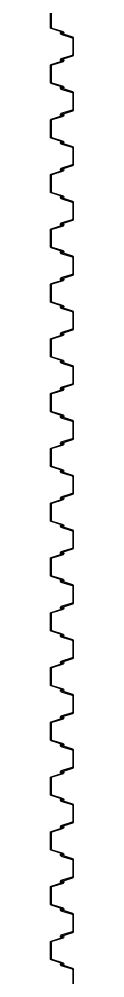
# Model space of a CAD drawing. Header units: millimetres. Extents: x -383953 to 676589, y -101685 to 196247.
# Drawn here: x 129760 to 130100, y 10710 to 24710 of the extents above; entities that cross this region are included whole.
import ezdxf

# ---------------------------------------------------------------- set-up
doc = ezdxf.new("R2010")
doc.units = ezdxf.units.MM
doc.layers.add('SHEET Pile', color=2, linetype='Continuous')

msp = doc.modelspace()

# ---------------------------------------------------------------- linework, layer by layer
at = {"layer": 'SHEET Pile'}
for points in [[(129772.8, 24824.1), (129772.8, 24595.9, 0.2992329), (129782.5, 24581), (129946, 24530.8, -0.2992329), (129955.5, 24516.4), (129955.5, 24509, -0.5351003), (129935.1, 24495.2), (129919, 24500.9, -0.2992329), (129917.2, 24503.6), (129917.2, 24511, -0.5393699), (129921.4, 24513.7), (129938.6, 24506.3, 0.5393699), (129942.8, 24509), (129942.8, 24516.4, 0.2992329), (129941, 24519.1), (129769.8, 24572.6, -0.2992329), (129760, 24587.5), (129760, 24832.5, -0.2992329)], [(129914.3, 24489), (130077.5, 24439, -0.2992329), (130087.2, 24424.1), (130087.2, 24195.9, -0.2992329), (130077.5, 24181), (129914, 24130.8, 0.2992329), (129904.5, 24116.4), (129904.5, 24109, 0.5351003), (129924.9, 24095.2), (129941, 24100.9, 0.2992329), (129942.8, 24103.6), (129942.8, 24111, 0.5393699), (129938.6, 24113.7), (129921.4, 24106.3, -0.5393699), (129917.2, 24109), (129917.2, 24116.4, -0.2992329), (129919, 24119.1), (130090.2, 24172.6, 0.2992329), (130100, 24187.5), (130100, 24432.5, 0.2992329), (130090.2, 24447.4), (129919, 24500.9, -0.2992329), (129917.2, 24503.6), (129917.2, 24511, -0.5393699), (129921.4, 24513.7), (129938.6, 24506.3, 0.5393699), (129942.8, 24509), (129942.8, 24516.4, 0.2992329), (129941, 24519.1), (129924.9, 24524.8, 0.5351003), (129904.5, 24511), (129904.5, 24503.6, 0.2992329), (129914, 24489.2)], [(129945.7, 24089), (129782.5, 24039, 0.2992329), (129772.8, 24024.1), (129772.8, 23795.9, 0.2992329), (129782.5, 23781), (129946, 23730.8, -0.2992329), (129955.5, 23716.4), (129955.5, 23709, -0.5351003), (129935.1, 23695.2), (129919, 23700.9, -0.2992329), (129917.2, 23703.6), (129917.2, 23711, -0.5393699), (129921.4, 23713.7), (129938.6, 23706.3, 0.5393699), (129942.8, 23709), (129942.8, 23716.4, 0.2992329), (129941, 23719.1), (129769.8, 23772.6, -0.2992329), (129760, 23787.5), (129760, 24032.5, -0.2992329), (129769.8, 24047.4), (129941, 24100.9, 0.2992329), (129942.8, 24103.6), (129942.8, 24111, 0.5393699), (129938.6, 24113.7), (129921.4, 24106.3, -0.5393699), (129917.2, 24109), (129917.2, 24116.4, -0.2992329), (129919, 24119.1), (129935.1, 24124.8, -0.5351003), (129955.5, 24111), (129955.5, 24103.6, -0.2992329), (129946, 24089.2)], [(129914.3, 23689), (130077.5, 23639, -0.2992329), (130087.2, 23624.1), (130087.2, 23395.9, -0.2992329), (130077.5, 23381), (129914, 23330.8, 0.2992329), (129904.5, 23316.4), (129904.5, 23309, 0.5351003), (129924.9, 23295.2), (129941, 23300.9, 0.2992329), (129942.8, 23303.6), (129942.8, 23311, 0.5393699), (129938.6, 23313.7), (129921.4, 23306.3, -0.5393699), (129917.2, 23309), (129917.2, 23316.4, -0.2992329), (129919, 23319.1), (130090.2, 23372.6, 0.2992329), (130100, 23387.5), (130100, 23632.5, 0.2992329), (130090.2, 23647.4), (129919, 23700.9, -0.2992329), (129917.2, 23703.6), (129917.2, 23711, -0.5393699), (129921.4, 23713.7), (129938.6, 23706.3, 0.5393699), (129942.8, 23709), (129942.8, 23716.4, 0.2992329), (129941, 23719.1), (129924.9, 23724.8, 0.5351003), (129904.5, 23711), (129904.5, 23703.6, 0.2992329), (129914, 23689.2)], [(129945.7, 23289), (129782.5, 23239, 0.2992329), (129772.8, 23224.1), (129772.8, 22995.9, 0.2992329), (129782.5, 22981), (129946, 22930.8, -0.2992329), (129955.5, 22916.4), (129955.5, 22909, -0.5351003), (129935.1, 22895.2), (129919, 22900.9, -0.2992329), (129917.2, 22903.6), (129917.2, 22911, -0.5393699), (129921.4, 22913.7), (129938.6, 22906.3, 0.5393699), (129942.8, 22909), (129942.8, 22916.4, 0.2992329), (129941, 22919.1), (129769.8, 22972.6, -0.2992329), (129760, 22987.5), (129760, 23232.5, -0.2992329), (129769.8, 23247.4), (129941, 23300.9, 0.2992329), (129942.8, 23303.6), (129942.8, 23311, 0.5393699), (129938.6, 23313.7), (129921.4, 23306.3, -0.5393699), (129917.2, 23309), (129917.2, 23316.4, -0.2992329), (129919, 23319.1), (129935.1, 23324.8, -0.5351003), (129955.5, 23311), (129955.5, 23303.6, -0.2992329), (129946, 23289.2)], [(129914.3, 22889), (130077.5, 22839, -0.2992329), (130087.2, 22824.1), (130087.2, 22595.9, -0.2992329), (130077.5, 22581), (129914, 22530.8, 0.2992329), (129904.5, 22516.4), (129904.5, 22509, 0.5351003), (129924.9, 22495.2), (129941, 22500.9, 0.2992329), (129942.8, 22503.6), (129942.8, 22511, 0.5393699), (129938.6, 22513.7), (129921.4, 22506.3, -0.5393699), (129917.2, 22509), (129917.2, 22516.4, -0.2992329), (129919, 22519.1), (130090.2, 22572.6, 0.2992329), (130100, 22587.5), (130100, 22832.5, 0.2992329), (130090.2, 22847.4), (129919, 22900.9, -0.2992329), (129917.2, 22903.6), (129917.2, 22911, -0.5393699), (129921.4, 22913.7), (129938.6, 22906.3, 0.5393699), (129942.8, 22909), (129942.8, 22916.4, 0.2992329), (129941, 22919.1), (129924.9, 22924.8, 0.5351003), (129904.5, 22911), (129904.5, 22903.6, 0.2992329), (129914, 22889.2)], [(129945.7, 22489), (129782.5, 22439, 0.2992329), (129772.8, 22424.1), (129772.8, 22195.9, 0.2992329), (129782.5, 22181), (129946, 22130.8, -0.2992329), (129955.5, 22116.4), (129955.5, 22109, -0.5351003), (129935.1, 22095.2), (129919, 22100.9, -0.2992329), (129917.2, 22103.6), (129917.2, 22111, -0.5393699), (129921.4, 22113.7), (129938.6, 22106.3, 0.5393699), (129942.8, 22109), (129942.8, 22116.4, 0.2992329), (129941, 22119.1), (129769.8, 22172.6, -0.2992329), (129760, 22187.5), (129760, 22432.5, -0.2992329), (129769.8, 22447.4), (129941, 22500.9, 0.2992329), (129942.8, 22503.6), (129942.8, 22511, 0.5393699), (129938.6, 22513.7), (129921.4, 22506.3, -0.5393699), (129917.2, 22509), (129917.2, 22516.4, -0.2992329), (129919, 22519.1), (129935.1, 22524.8, -0.5351003), (129955.5, 22511), (129955.5, 22503.6, -0.2992329), (129946, 22489.2)], [(129914.3, 22089), (130077.5, 22039, -0.2992329), (130087.2, 22024.1), (130087.2, 21795.9, -0.2992329), (130077.5, 21781), (129914, 21730.8, 0.2992329), (129904.5, 21716.4), (129904.5, 21709, 0.5351003), (129924.9, 21695.2), (129941, 21700.9, 0.2992329), (129942.8, 21703.6), (129942.8, 21711, 0.5393699), (129938.6, 21713.7), (129921.4, 21706.3, -0.5393699), (129917.2, 21709), (129917.2, 21716.4, -0.2992329), (129919, 21719.1), (130090.2, 21772.6, 0.2992329), (130100, 21787.5), (130100, 22032.5, 0.2992329), (130090.2, 22047.4), (129919, 22100.9, -0.2992329), (129917.2, 22103.6), (129917.2, 22111, -0.5393699), (129921.4, 22113.7), (129938.6, 22106.3, 0.5393699), (129942.8, 22109), (129942.8, 22116.4, 0.2992329), (129941, 22119.1), (129924.9, 22124.8, 0.5351003), (129904.5, 22111), (129904.5, 22103.6, 0.2992329), (129914, 22089.2)], [(129945.7, 21689), (129782.5, 21639, 0.2992329), (129772.8, 21624.1), (129772.8, 21395.9, 0.2992329), (129782.5, 21381), (129946, 21330.8, -0.2992329), (129955.5, 21316.4), (129955.5, 21309, -0.5351003), (129935.1, 21295.2), (129919, 21300.9, -0.2992329), (129917.2, 21303.6), (129917.2, 21311, -0.5393699), (129921.4, 21313.7), (129938.6, 21306.3, 0.5393699), (129942.8, 21309), (129942.8, 21316.4, 0.2992329), (129941, 21319.1), (129769.8, 21372.6, -0.2992329), (129760, 21387.5), (129760, 21632.5, -0.2992329), (129769.8, 21647.4), (129941, 21700.9, 0.2992329), (129942.8, 21703.6), (129942.8, 21711, 0.5393699), (129938.6, 21713.7), (129921.4, 21706.3, -0.5393699), (129917.2, 21709), (129917.2, 21716.4, -0.2992329), (129919, 21719.1), (129935.1, 21724.8, -0.5351003), (129955.5, 21711), (129955.5, 21703.6, -0.2992329), (129946, 21689.2)], [(129914.3, 21289), (130077.5, 21239, -0.2992329), (130087.2, 21224.1), (130087.2, 20995.9, -0.2992329), (130077.5, 20981), (129914, 20930.8, 0.2992329), (129904.5, 20916.4), (129904.5, 20909, 0.5351003), (129924.9, 20895.2), (129941, 20900.9, 0.2992329), (129942.8, 20903.6), (129942.8, 20911, 0.5393699), (129938.6, 20913.7), (129921.4, 20906.3, -0.5393699), (129917.2, 20909), (129917.2, 20916.4, -0.2992329), (129919, 20919.1), (130090.2, 20972.6, 0.2992329), (130100, 20987.5), (130100, 21232.5, 0.2992329), (130090.2, 21247.4), (129919, 21300.9, -0.2992329), (129917.2, 21303.6), (129917.2, 21311, -0.5393699), (129921.4, 21313.7), (129938.6, 21306.3, 0.5393699), (129942.8, 21309), (129942.8, 21316.4, 0.2992329), (129941, 21319.1), (129924.9, 21324.8, 0.5351003), (129904.5, 21311), (129904.5, 21303.6, 0.2992329), (129914, 21289.2)], [(129945.7, 20889), (129782.5, 20839, 0.2992329), (129772.8, 20824.1), (129772.8, 20595.9, 0.2992329), (129782.5, 20581), (129946, 20530.8, -0.2992329), (129955.5, 20516.4), (129955.5, 20509, -0.5351003), (129935.1, 20495.2), (129919, 20500.9, -0.2992329), (129917.2, 20503.6), (129917.2, 20511, -0.5393699), (129921.4, 20513.7), (129938.6, 20506.3, 0.5393699), (129942.8, 20509), (129942.8, 20516.4, 0.2992329), (129941, 20519.1), (129769.8, 20572.6, -0.2992329), (129760, 20587.5), (129760, 20832.5, -0.2992329), (129769.8, 20847.4), (129941, 20900.9, 0.2992329), (129942.8, 20903.6), (129942.8, 20911, 0.5393699), (129938.6, 20913.7), (129921.4, 20906.3, -0.5393699), (129917.2, 20909), (129917.2, 20916.4, -0.2992329), (129919, 20919.1), (129935.1, 20924.8, -0.5351003), (129955.5, 20911), (129955.5, 20903.6, -0.2992329), (129946, 20889.2)], [(129914.3, 20489), (130077.5, 20439, -0.2992329), (130087.2, 20424.1), (130087.2, 20195.9, -0.2992329), (130077.5, 20181), (129914, 20130.8, 0.2992329), (129904.5, 20116.4), (129904.5, 20109, 0.5351003), (129924.9, 20095.2), (129941, 20100.9, 0.2992329), (129942.8, 20103.6), (129942.8, 20111, 0.5393699), (129938.6, 20113.7), (129921.4, 20106.3, -0.5393699), (129917.2, 20109), (129917.2, 20116.4, -0.2992329), (129919, 20119.1), (130090.2, 20172.6, 0.2992329), (130100, 20187.5), (130100, 20432.5, 0.2992329), (130090.2, 20447.4), (129919, 20500.9, -0.2992329), (129917.2, 20503.6), (129917.2, 20511, -0.5393699), (129921.4, 20513.7), (129938.6, 20506.3, 0.5393699), (129942.8, 20509), (129942.8, 20516.4, 0.2992329), (129941, 20519.1), (129924.9, 20524.8, 0.5351003), (129904.5, 20511), (129904.5, 20503.6, 0.2992329), (129914, 20489.2)], [(129945.7, 20089), (129782.5, 20039, 0.2992329), (129772.8, 20024.1), (129772.8, 19795.9, 0.2992329), (129782.5, 19781), (129946, 19730.8, -0.2992329), (129955.5, 19716.4), (129955.5, 19709, -0.5351003), (129935.1, 19695.2), (129919, 19700.9, -0.2992329), (129917.2, 19703.6), (129917.2, 19711, -0.5393699), (129921.4, 19713.7), (129938.6, 19706.3, 0.5393699), (129942.8, 19709), (129942.8, 19716.4, 0.2992329), (129941, 19719.1), (129769.8, 19772.6, -0.2992329), (129760, 19787.5), (129760, 20032.5, -0.2992329), (129769.8, 20047.4), (129941, 20100.9, 0.2992329), (129942.8, 20103.6), (129942.8, 20111, 0.5393699), (129938.6, 20113.7), (129921.4, 20106.3, -0.5393699), (129917.2, 20109), (129917.2, 20116.4, -0.2992329), (129919, 20119.1), (129935.1, 20124.8, -0.5351003), (129955.5, 20111), (129955.5, 20103.6, -0.2992329), (129946, 20089.2)], [(129914.3, 19689), (130077.5, 19639, -0.2992329), (130087.2, 19624.1), (130087.2, 19395.9, -0.2992329), (130077.5, 19381), (129914, 19330.8, 0.2992329), (129904.5, 19316.4), (129904.5, 19309, 0.5351003), (129924.9, 19295.2), (129941, 19300.9, 0.2992329), (129942.8, 19303.6), (129942.8, 19311, 0.5393699), (129938.6, 19313.7), (129921.4, 19306.3, -0.5393699), (129917.2, 19309), (129917.2, 19316.4, -0.2992329), (129919, 19319.1), (130090.2, 19372.6, 0.2992329), (130100, 19387.5), (130100, 19632.5, 0.2992329), (130090.2, 19647.4), (129919, 19700.9, -0.2992329), (129917.2, 19703.6), (129917.2, 19711, -0.5393699), (129921.4, 19713.7), (129938.6, 19706.3, 0.5393699), (129942.8, 19709), (129942.8, 19716.4, 0.2992329), (129941, 19719.1), (129924.9, 19724.8, 0.5351003), (129904.5, 19711), (129904.5, 19703.6, 0.2992329), (129914, 19689.2)], [(129945.7, 19289), (129782.5, 19239, 0.2992329), (129772.8, 19224.1), (129772.8, 18995.9, 0.2992329), (129782.5, 18981), (129946, 18930.8, -0.2992329), (129955.5, 18916.4), (129955.5, 18909, -0.5351003), (129935.1, 18895.2), (129919, 18900.9, -0.2992329), (129917.2, 18903.6), (129917.2, 18911, -0.5393699), (129921.4, 18913.7), (129938.6, 18906.3, 0.5393699), (129942.8, 18909), (129942.8, 18916.4, 0.2992329), (129941, 18919.1), (129769.8, 18972.6, -0.2992329), (129760, 18987.5), (129760, 19232.5, -0.2992329), (129769.8, 19247.4), (129941, 19300.9, 0.2992329), (129942.8, 19303.6), (129942.8, 19311, 0.5393699), (129938.6, 19313.7), (129921.4, 19306.3, -0.5393699), (129917.2, 19309), (129917.2, 19316.4, -0.2992329), (129919, 19319.1), (129935.1, 19324.8, -0.5351003), (129955.5, 19311), (129955.5, 19303.6, -0.2992329), (129946, 19289.2)], [(129914.3, 18889), (130077.5, 18839, -0.2992329), (130087.2, 18824.1), (130087.2, 18595.9, -0.2992329), (130077.5, 18581), (129914, 18530.8, 0.2992329), (129904.5, 18516.4), (129904.5, 18509, 0.5351003), (129924.9, 18495.2), (129941, 18500.9, 0.2992329), (129942.8, 18503.6), (129942.8, 18511, 0.5393699), (129938.6, 18513.7), (129921.4, 18506.3, -0.5393699), (129917.2, 18509), (129917.2, 18516.4, -0.2992329), (129919, 18519.1), (130090.2, 18572.6, 0.2992329), (130100, 18587.5), (130100, 18832.5, 0.2992329), (130090.2, 18847.4), (129919, 18900.9, -0.2992329), (129917.2, 18903.6), (129917.2, 18911, -0.5393699), (129921.4, 18913.7), (129938.6, 18906.3, 0.5393699), (129942.8, 18909), (129942.8, 18916.4, 0.2992329), (129941, 18919.1), (129924.9, 18924.8, 0.5351003), (129904.5, 18911), (129904.5, 18903.6, 0.2992329), (129914, 18889.2)], [(129945.7, 18489), (129782.5, 18439, 0.2992329), (129772.8, 18424.1), (129772.8, 18195.9, 0.2992329), (129782.5, 18181), (129946, 18130.8, -0.2992329), (129955.5, 18116.4), (129955.5, 18109, -0.5351003), (129935.1, 18095.2), (129919, 18100.9, -0.2992329), (129917.2, 18103.6), (129917.2, 18111, -0.5393699), (129921.4, 18113.7), (129938.6, 18106.3, 0.5393699), (129942.8, 18109), (129942.8, 18116.4, 0.2992329), (129941, 18119.1), (129769.8, 18172.6, -0.2992329), (129760, 18187.5), (129760, 18432.5, -0.2992329), (129769.8, 18447.4), (129941, 18500.9, 0.2992329), (129942.8, 18503.6), (129942.8, 18511, 0.5393699), (129938.6, 18513.7), (129921.4, 18506.3, -0.5393699), (129917.2, 18509), (129917.2, 18516.4, -0.2992329), (129919, 18519.1), (129935.1, 18524.8, -0.5351003), (129955.5, 18511), (129955.5, 18503.6, -0.2992329), (129946, 18489.2)], [(129914.3, 18089), (130077.5, 18039, -0.2992329), (130087.2, 18024.1), (130087.2, 17795.9, -0.2992329), (130077.5, 17781), (129914, 17730.8, 0.2992329), (129904.5, 17716.4), (129904.5, 17709, 0.5351003), (129924.9, 17695.2), (129941, 17700.9, 0.2992329), (129942.8, 17703.6), (129942.8, 17711, 0.5393699), (129938.6, 17713.7), (129921.4, 17706.3, -0.5393699), (129917.2, 17709), (129917.2, 17716.4, -0.2992329), (129919, 17719.1), (130090.2, 17772.6, 0.2992329), (130100, 17787.5), (130100, 18032.5, 0.2992329), (130090.2, 18047.4), (129919, 18100.9, -0.2992329), (129917.2, 18103.6), (129917.2, 18111, -0.5393699), (129921.4, 18113.7), (129938.6, 18106.3, 0.5393699), (129942.8, 18109), (129942.8, 18116.4, 0.2992329), (129941, 18119.1), (129924.9, 18124.8, 0.5351003), (129904.5, 18111), (129904.5, 18103.6, 0.2992329), (129914, 18089.2)], [(129945.7, 17689), (129782.5, 17639, 0.2992329), (129772.8, 17624.1), (129772.8, 17395.9, 0.2992329), (129782.5, 17381), (129946, 17330.8, -0.2992329), (129955.5, 17316.4), (129955.5, 17309, -0.5351003), (129935.1, 17295.2), (129919, 17300.9, -0.2992329), (129917.2, 17303.6), (129917.2, 17311, -0.5393699), (129921.4, 17313.7), (129938.6, 17306.3, 0.5393699), (129942.8, 17309), (129942.8, 17316.4, 0.2992329), (129941, 17319.1), (129769.8, 17372.6, -0.2992329), (129760, 17387.5), (129760, 17632.5, -0.2992329), (129769.8, 17647.4), (129941, 17700.9, 0.2992329), (129942.8, 17703.6), (129942.8, 17711, 0.5393699), (129938.6, 17713.7), (129921.4, 17706.3, -0.5393699), (129917.2, 17709), (129917.2, 17716.4, -0.2992329), (129919, 17719.1), (129935.1, 17724.8, -0.5351003), (129955.5, 17711), (129955.5, 17703.6, -0.2992329), (129946, 17689.2)], [(129914.3, 17289), (130077.5, 17239, -0.2992329), (130087.2, 17224.1), (130087.2, 16995.9, -0.2992329), (130077.5, 16981), (129914, 16930.8, 0.2992329), (129904.5, 16916.4), (129904.5, 16909, 0.5351003), (129924.9, 16895.2), (129941, 16900.9, 0.2992329), (129942.8, 16903.6), (129942.8, 16911, 0.5393699), (129938.6, 16913.7), (129921.4, 16906.3, -0.5393699), (129917.2, 16909), (129917.2, 16916.4, -0.2992329), (129919, 16919.1), (130090.2, 16972.6, 0.2992329), (130100, 16987.5), (130100, 17232.5, 0.2992329), (130090.2, 17247.4), (129919, 17300.9, -0.2992329), (129917.2, 17303.6), (129917.2, 17311, -0.5393699), (129921.4, 17313.7), (129938.6, 17306.3, 0.5393699), (129942.8, 17309), (129942.8, 17316.4, 0.2992329), (129941, 17319.1), (129924.9, 17324.8, 0.5351003), (129904.5, 17311), (129904.5, 17303.6, 0.2992329), (129914, 17289.2)], [(129945.7, 16889), (129782.5, 16839, 0.2992329), (129772.8, 16824.1), (129772.8, 16595.9, 0.2992329), (129782.5, 16581), (129946, 16530.8, -0.2992329), (129955.5, 16516.4), (129955.5, 16509, -0.5351003), (129935.1, 16495.2), (129919, 16500.9, -0.2992329), (129917.2, 16503.6), (129917.2, 16511, -0.5393699), (129921.4, 16513.7), (129938.6, 16506.3, 0.5393699), (129942.8, 16509), (129942.8, 16516.4, 0.2992329), (129941, 16519.1), (129769.8, 16572.6, -0.2992329), (129760, 16587.5), (129760, 16832.5, -0.2992329), (129769.8, 16847.4), (129941, 16900.9, 0.2992329), (129942.8, 16903.6), (129942.8, 16911, 0.5393699), (129938.6, 16913.7), (129921.4, 16906.3, -0.5393699), (129917.2, 16909), (129917.2, 16916.4, -0.2992329), (129919, 16919.1), (129935.1, 16924.8, -0.5351003), (129955.5, 16911), (129955.5, 16903.6, -0.2992329), (129946, 16889.2)], [(129914.3, 16489), (130077.5, 16439, -0.2992329), (130087.2, 16424.1), (130087.2, 16195.9, -0.2992329), (130077.5, 16181), (129914, 16130.8, 0.2992329), (129904.5, 16116.4), (129904.5, 16109, 0.5351003), (129924.9, 16095.2), (129941, 16100.9, 0.2992329), (129942.8, 16103.6), (129942.8, 16111, 0.5393699), (129938.6, 16113.7), (129921.4, 16106.3, -0.5393699), (129917.2, 16109), (129917.2, 16116.4, -0.2992329), (129919, 16119.1), (130090.2, 16172.6, 0.2992329), (130100, 16187.5), (130100, 16432.5, 0.2992329), (130090.2, 16447.4), (129919, 16500.9, -0.2992329), (129917.2, 16503.6), (129917.2, 16511, -0.5393699), (129921.4, 16513.7), (129938.6, 16506.3, 0.5393699), (129942.8, 16509), (129942.8, 16516.4, 0.2992329), (129941, 16519.1), (129924.9, 16524.8, 0.5351003), (129904.5, 16511), (129904.5, 16503.6, 0.2992329), (129914, 16489.2)], [(129945.7, 16089), (129782.5, 16039, 0.2992329), (129772.8, 16024.1), (129772.8, 15795.9, 0.2992329), (129782.5, 15781), (129946, 15730.8, -0.2992329), (129955.5, 15716.4), (129955.5, 15709, -0.5351003), (129935.1, 15695.2), (129919, 15700.9, -0.2992329), (129917.2, 15703.6), (129917.2, 15711, -0.5393699), (129921.4, 15713.7), (129938.6, 15706.3, 0.5393699), (129942.8, 15709), (129942.8, 15716.4, 0.2992329), (129941, 15719.1), (129769.8, 15772.6, -0.2992329), (129760, 15787.5), (129760, 16032.5, -0.2992329), (129769.8, 16047.4), (129941, 16100.9, 0.2992329), (129942.8, 16103.6), (129942.8, 16111, 0.5393699), (129938.6, 16113.7), (129921.4, 16106.3, -0.5393699), (129917.2, 16109), (129917.2, 16116.4, -0.2992329), (129919, 16119.1), (129935.1, 16124.8, -0.5351003), (129955.5, 16111), (129955.5, 16103.6, -0.2992329), (129946, 16089.2)], [(129914.3, 15689), (130077.5, 15639, -0.2992329), (130087.2, 15624.1), (130087.2, 15395.9, -0.2992329), (130077.5, 15381), (129914, 15330.8, 0.2992329), (129904.5, 15316.4), (129904.5, 15309, 0.5351003), (129924.9, 15295.2), (129941, 15300.9, 0.2992329), (129942.8, 15303.6), (129942.8, 15311, 0.5393699), (129938.6, 15313.7), (129921.4, 15306.3, -0.5393699), (129917.2, 15309), (129917.2, 15316.4, -0.2992329), (129919, 15319.1), (130090.2, 15372.6, 0.2992329), (130100, 15387.5), (130100, 15632.5, 0.2992329), (130090.2, 15647.4), (129919, 15700.9, -0.2992329), (129917.2, 15703.6), (129917.2, 15711, -0.5393699), (129921.4, 15713.7), (129938.6, 15706.3, 0.5393699), (129942.8, 15709), (129942.8, 15716.4, 0.2992329), (129941, 15719.1), (129924.9, 15724.8, 0.5351003), (129904.5, 15711), (129904.5, 15703.6, 0.2992329), (129914, 15689.2)], [(129945.7, 15289), (129782.5, 15239, 0.2992329), (129772.8, 15224.1), (129772.8, 14995.9, 0.2992329), (129782.5, 14981), (129946, 14930.8, -0.2992329), (129955.5, 14916.4), (129955.5, 14909, -0.5351003), (129935.1, 14895.2), (129919, 14900.9, -0.2992329), (129917.2, 14903.6), (129917.2, 14911, -0.5393699), (129921.4, 14913.7), (129938.6, 14906.3, 0.5393699), (129942.8, 14909), (129942.8, 14916.4, 0.2992329), (129941, 14919.1), (129769.8, 14972.6, -0.2992329), (129760, 14987.5), (129760, 15232.5, -0.2992329), (129769.8, 15247.4), (129941, 15300.9, 0.2992329), (129942.8, 15303.6), (129942.8, 15311, 0.5393699), (129938.6, 15313.7), (129921.4, 15306.3, -0.5393699), (129917.2, 15309), (129917.2, 15316.4, -0.2992329), (129919, 15319.1), (129935.1, 15324.8, -0.5351003), (129955.5, 15311), (129955.5, 15303.6, -0.2992329), (129946, 15289.2)], [(129914.3, 14889), (130077.5, 14839, -0.2992329), (130087.2, 14824.1), (130087.2, 14595.9, -0.2992329), (130077.5, 14581), (129914, 14530.8, 0.2992329), (129904.5, 14516.4), (129904.5, 14509, 0.5351003), (129924.9, 14495.2), (129941, 14500.9, 0.2992329), (129942.8, 14503.6), (129942.8, 14511, 0.5393699), (129938.6, 14513.7), (129921.4, 14506.3, -0.5393699), (129917.2, 14509), (129917.2, 14516.4, -0.2992329), (129919, 14519.1), (130090.2, 14572.6, 0.2992329), (130100, 14587.5), (130100, 14832.5, 0.2992329), (130090.2, 14847.4), (129919, 14900.9, -0.2992329), (129917.2, 14903.6), (129917.2, 14911, -0.5393699), (129921.4, 14913.7), (129938.6, 14906.3, 0.5393699), (129942.8, 14909), (129942.8, 14916.4, 0.2992329), (129941, 14919.1), (129924.9, 14924.8, 0.5351003), (129904.5, 14911), (129904.5, 14903.6, 0.2992329), (129914, 14889.2)], [(129945.7, 14489), (129782.5, 14439, 0.2992329), (129772.8, 14424.1), (129772.8, 14195.9, 0.2992329), (129782.5, 14181), (129946, 14130.8, -0.2992329), (129955.5, 14116.4), (129955.5, 14109, -0.5351003), (129935.1, 14095.2), (129919, 14100.9, -0.2992329), (129917.2, 14103.6), (129917.2, 14111, -0.5393699), (129921.4, 14113.7), (129938.6, 14106.3, 0.5393699), (129942.8, 14109), (129942.8, 14116.4, 0.2992329), (129941, 14119.1), (129769.8, 14172.6, -0.2992329), (129760, 14187.5), (129760, 14432.5, -0.2992329), (129769.8, 14447.4), (129941, 14500.9, 0.2992329), (129942.8, 14503.6), (129942.8, 14511, 0.5393699), (129938.6, 14513.7), (129921.4, 14506.3, -0.5393699), (129917.2, 14509), (129917.2, 14516.4, -0.2992329), (129919, 14519.1), (129935.1, 14524.8, -0.5351003), (129955.5, 14511), (129955.5, 14503.6, -0.2992329), (129946, 14489.2)], [(129914.3, 14089), (130077.5, 14039, -0.2992329), (130087.2, 14024.1), (130087.2, 13795.9, -0.2992329), (130077.5, 13781), (129914, 13730.8, 0.2992329), (129904.5, 13716.4), (129904.5, 13709, 0.5351003), (129924.9, 13695.2), (129941, 13700.9, 0.2992329), (129942.8, 13703.6), (129942.8, 13711, 0.5393699), (129938.6, 13713.7), (129921.4, 13706.3, -0.5393699), (129917.2, 13709), (129917.2, 13716.4, -0.2992329), (129919, 13719.1), (130090.2, 13772.6, 0.2992329), (130100, 13787.5), (130100, 14032.5, 0.2992329), (130090.2, 14047.4), (129919, 14100.9, -0.2992329), (129917.2, 14103.6), (129917.2, 14111, -0.5393699), (129921.4, 14113.7), (129938.6, 14106.3, 0.5393699), (129942.8, 14109), (129942.8, 14116.4, 0.2992329), (129941, 14119.1), (129924.9, 14124.8, 0.5351003), (129904.5, 14111), (129904.5, 14103.6, 0.2992329), (129914, 14089.2)], [(129945.7, 13689), (129782.5, 13639, 0.2992329), (129772.8, 13624.1), (129772.8, 13395.9, 0.2992329), (129782.5, 13381), (129946, 13330.8, -0.2992329), (129955.5, 13316.4), (129955.5, 13309, -0.5351003), (129935.1, 13295.2), (129919, 13300.9, -0.2992329), (129917.2, 13303.6), (129917.2, 13311, -0.5393699), (129921.4, 13313.7), (129938.6, 13306.3, 0.5393699), (129942.8, 13309), (129942.8, 13316.4, 0.2992329), (129941, 13319.1), (129769.8, 13372.6, -0.2992329), (129760, 13387.5), (129760, 13632.5, -0.2992329), (129769.8, 13647.4), (129941, 13700.9, 0.2992329), (129942.8, 13703.6), (129942.8, 13711, 0.5393699), (129938.6, 13713.7), (129921.4, 13706.3, -0.5393699), (129917.2, 13709), (129917.2, 13716.4, -0.2992329), (129919, 13719.1), (129935.1, 13724.8, -0.5351003), (129955.5, 13711), (129955.5, 13703.6, -0.2992329), (129946, 13689.2)], [(129914.3, 13289), (130077.5, 13239, -0.2992329), (130087.2, 13224.1), (130087.2, 12995.9, -0.2992329), (130077.5, 12981), (129914, 12930.8, 0.2992329), (129904.5, 12916.4), (129904.5, 12909, 0.5351003), (129924.9, 12895.2), (129941, 12900.9, 0.2992329), (129942.8, 12903.6), (129942.8, 12911, 0.5393699), (129938.6, 12913.7), (129921.4, 12906.3, -0.5393699), (129917.2, 12909), (129917.2, 12916.4, -0.2992329), (129919, 12919.1), (130090.2, 12972.6, 0.2992329), (130100, 12987.5), (130100, 13232.5, 0.2992329), (130090.2, 13247.4), (129919, 13300.9, -0.2992329), (129917.2, 13303.6), (129917.2, 13311, -0.5393699), (129921.4, 13313.7), (129938.6, 13306.3, 0.5393699), (129942.8, 13309), (129942.8, 13316.4, 0.2992329), (129941, 13319.1), (129924.9, 13324.8, 0.5351003), (129904.5, 13311), (129904.5, 13303.6, 0.2992329), (129914, 13289.2)], [(129945.7, 12889), (129782.5, 12839, 0.2992329), (129772.8, 12824.1), (129772.8, 12595.9, 0.2992329), (129782.5, 12581), (129946, 12530.8, -0.2992329), (129955.5, 12516.4), (129955.5, 12509, -0.5351003), (129935.1, 12495.2), (129919, 12500.9, -0.2992329), (129917.2, 12503.6), (129917.2, 12511, -0.5393699), (129921.4, 12513.7), (129938.6, 12506.3, 0.5393699), (129942.8, 12509), (129942.8, 12516.4, 0.2992329), (129941, 12519.1), (129769.8, 12572.6, -0.2992329), (129760, 12587.5), (129760, 12832.5, -0.2992329), (129769.8, 12847.4), (129941, 12900.9, 0.2992329), (129942.8, 12903.6), (129942.8, 12911, 0.5393699), (129938.6, 12913.7), (129921.4, 12906.3, -0.5393699), (129917.2, 12909), (129917.2, 12916.4, -0.2992329), (129919, 12919.1), (129935.1, 12924.8, -0.5351003), (129955.5, 12911), (129955.5, 12903.6, -0.2992329), (129946, 12889.2)], [(129914.3, 12489), (130077.5, 12439, -0.2992329), (130087.2, 12424.1), (130087.2, 12195.9, -0.2992329), (130077.5, 12181), (129914, 12130.8, 0.2992329), (129904.5, 12116.4), (129904.5, 12109, 0.5351003), (129924.9, 12095.2), (129941, 12100.9, 0.2992329), (129942.8, 12103.6), (129942.8, 12111, 0.5393699), (129938.6, 12113.7), (129921.4, 12106.3, -0.5393699), (129917.2, 12109), (129917.2, 12116.4, -0.2992329), (129919, 12119.1), (130090.2, 12172.6, 0.2992329), (130100, 12187.5), (130100, 12432.5, 0.2992329), (130090.2, 12447.4), (129919, 12500.9, -0.2992329), (129917.2, 12503.6), (129917.2, 12511, -0.5393699), (129921.4, 12513.7), (129938.6, 12506.3, 0.5393699), (129942.8, 12509), (129942.8, 12516.4, 0.2992329), (129941, 12519.1), (129924.9, 12524.8, 0.5351003), (129904.5, 12511), (129904.5, 12503.6, 0.2992329), (129914, 12489.2)], [(129945.7, 12089), (129782.5, 12039, 0.2992329), (129772.8, 12024.1), (129772.8, 11795.9, 0.2992329), (129782.5, 11781), (129946, 11730.8, -0.2992329), (129955.5, 11716.4), (129955.5, 11709, -0.5351003), (129935.1, 11695.2), (129919, 11700.9, -0.2992329), (129917.2, 11703.6), (129917.2, 11711, -0.5393699), (129921.4, 11713.7), (129938.6, 11706.3, 0.5393699), (129942.8, 11709), (129942.8, 11716.4, 0.2992329), (129941, 11719.1), (129769.8, 11772.6, -0.2992329), (129760, 11787.5), (129760, 12032.5, -0.2992329), (129769.8, 12047.4), (129941, 12100.9, 0.2992329), (129942.8, 12103.6), (129942.8, 12111, 0.5393699), (129938.6, 12113.7), (129921.4, 12106.3, -0.5393699), (129917.2, 12109), (129917.2, 12116.4, -0.2992329), (129919, 12119.1), (129935.1, 12124.8, -0.5351003), (129955.5, 12111), (129955.5, 12103.6, -0.2992329), (129946, 12089.2)], [(129914.3, 11689), (130077.5, 11639, -0.2992329), (130087.2, 11624.1), (130087.2, 11395.9, -0.2992329), (130077.5, 11381), (129914, 11330.8, 0.2992329), (129904.5, 11316.4), (129904.5, 11309, 0.5351003), (129924.9, 11295.2), (129941, 11300.9, 0.2992329), (129942.8, 11303.6), (129942.8, 11311, 0.5393699), (129938.6, 11313.7), (129921.4, 11306.3, -0.5393699), (129917.2, 11309), (129917.2, 11316.4, -0.2992329), (129919, 11319.1), (130090.2, 11372.6, 0.2992329), (130100, 11387.5), (130100, 11632.5, 0.2992329), (130090.2, 11647.4), (129919, 11700.9, -0.2992329), (129917.2, 11703.6), (129917.2, 11711, -0.5393699), (129921.4, 11713.7), (129938.6, 11706.3, 0.5393699), (129942.8, 11709), (129942.8, 11716.4, 0.2992329), (129941, 11719.1), (129924.9, 11724.8, 0.5351003), (129904.5, 11711), (129904.5, 11703.6, 0.2992329), (129914, 11689.2)], [(129945.7, 11289), (129782.5, 11239, 0.2992329), (129772.8, 11224.1), (129772.8, 10995.9, 0.2992329), (129782.5, 10981), (129946, 10930.8, -0.2992329), (129955.5, 10916.4), (129955.5, 10909, -0.5351003), (129935.1, 10895.2), (129919, 10900.9, -0.2992329), (129917.2, 10903.6), (129917.2, 10911, -0.5393699), (129921.4, 10913.7), (129938.6, 10906.3, 0.5393699), (129942.8, 10909), (129942.8, 10916.4, 0.2992329), (129941, 10919.1), (129769.8, 10972.6, -0.2992329), (129760, 10987.5), (129760, 11232.5, -0.2992329), (129769.8, 11247.4), (129941, 11300.9, 0.2992329), (129942.8, 11303.6), (129942.8, 11311, 0.5393699), (129938.6, 11313.7), (129921.4, 11306.3, -0.5393699), (129917.2, 11309), (129917.2, 11316.4, -0.2992329), (129919, 11319.1), (129935.1, 11324.8, -0.5351003), (129955.5, 11311), (129955.5, 11303.6, -0.2992329), (129946, 11289.2)], [(130100, 10587.5), (130100, 10832.5, 0.2992329), (130090.2, 10847.4), (129919, 10900.9, -0.2992329), (129917.2, 10903.6), (129917.2, 10911, -0.5393699), (129921.4, 10913.7), (129938.6, 10906.3, 0.5393699), (129942.8, 10909), (129942.8, 10916.4, 0.2992329), (129941, 10919.1), (129924.9, 10924.8, 0.5351003), (129904.5, 10911), (129904.5, 10903.6, 0.2992329), (129914, 10889.2)], [(129914.3, 10889), (130077.5, 10839, -0.2992329), (130087.2, 10824.1), (130087.2, 10595.9, -0.2992329)]]:
    msp.add_lwpolyline(points, format="xyb", dxfattribs=at)

doc.saveas('drawing.dxf')
